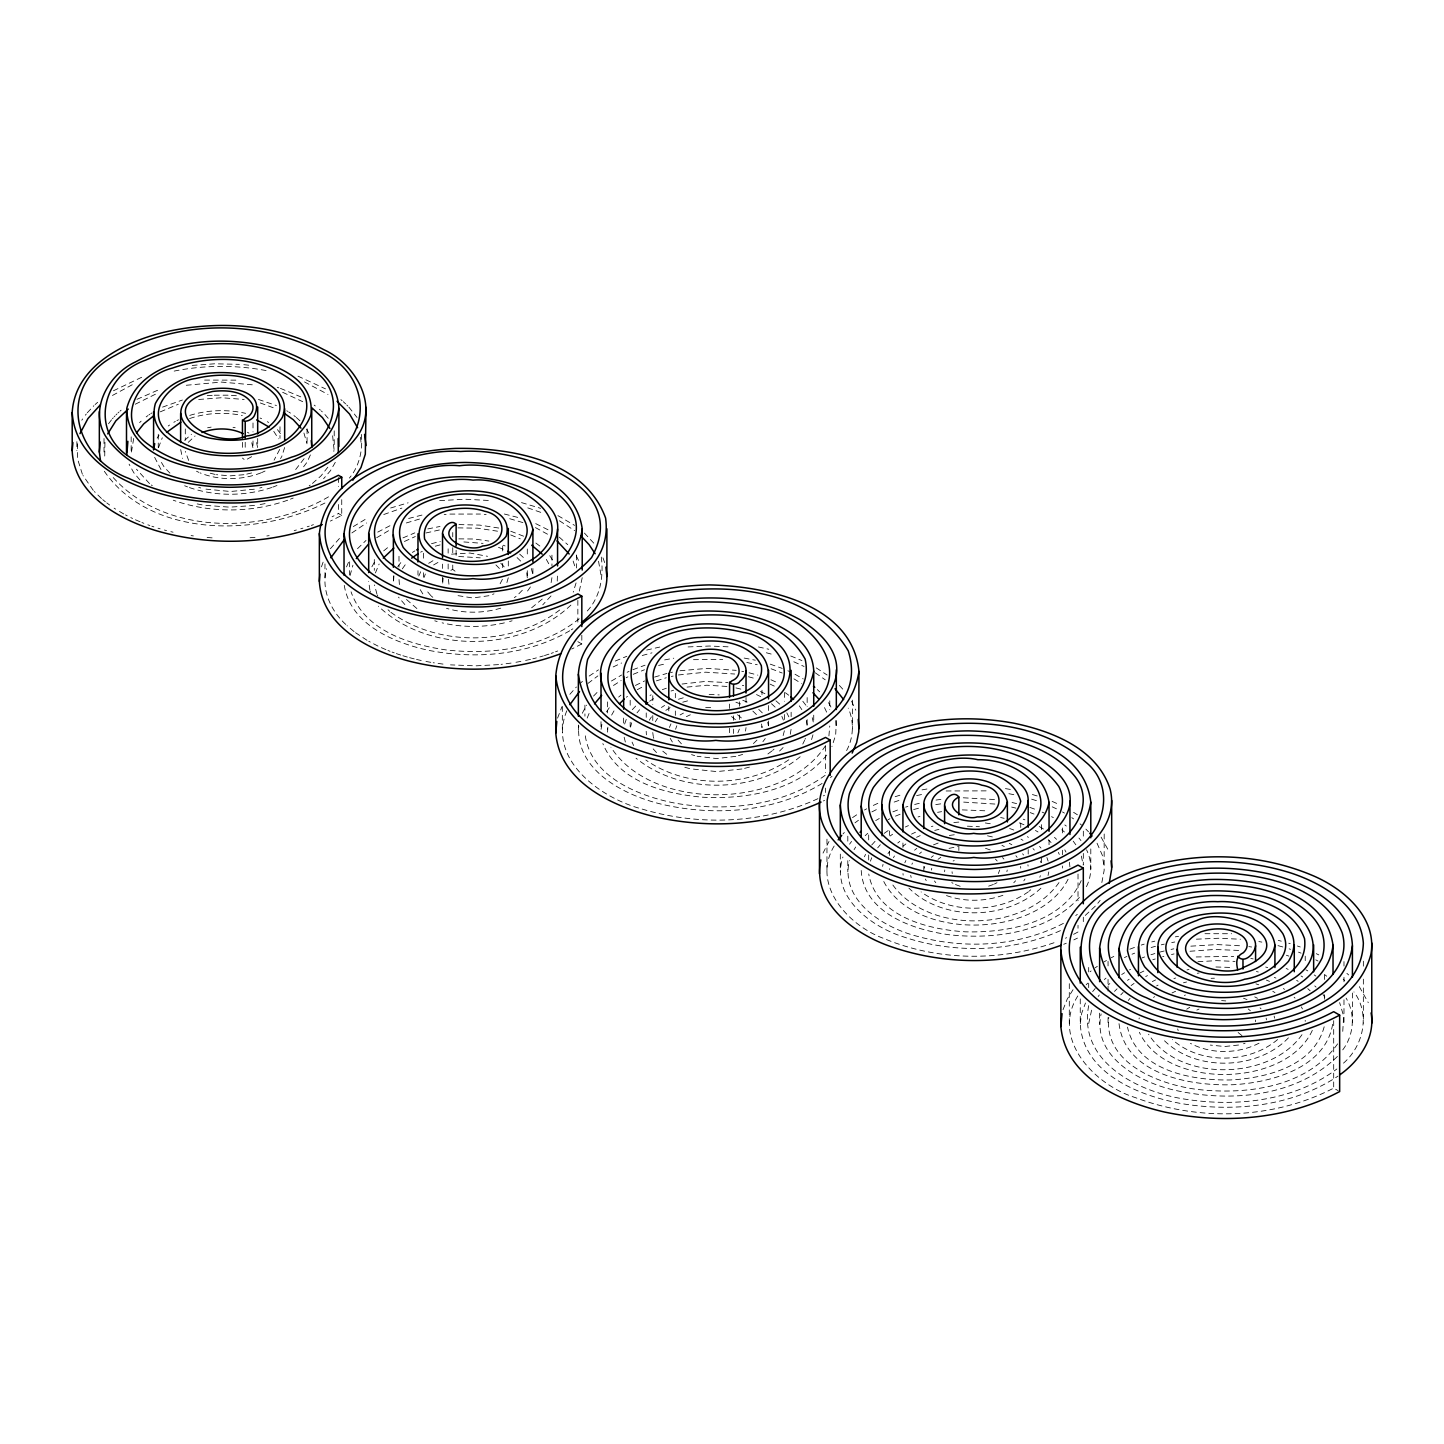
<?xml version="1.0" encoding="UTF-8"?>
<svg xmlns="http://www.w3.org/2000/svg" width="1444" height="1444" viewBox="0 0 1444 1444"><rect width="100%" height="100%" fill="white"/><g stroke="black" fill="none" stroke-linecap="round" stroke-linejoin="round"><path stroke-width="0.75" stroke-dasharray="5 3.75" d="M442.712 583.087L443.182 577.853M1342.739 1049.878C1353.894 1035.168 1355.663 1014.049 1346.097 998.111M334.051 449.481L332.553 435.095M1104.191 834L1104.137 870.515L1101.808 882.699M361.343 434.409C362.931 449.824 359.538 466.033 349.412 478.072M836.329 720.556L835.679 735.014L831.924 746.548M1086.429 886.67C1092.206 875.244 1092.224 861.256 1086.538 849.794M1342.758 1031.359L1343.66 1016.179L1339.635 1002.623M746.043 727.596L745.501 731.115M846.617 750.591C853.584 737.649 854.325 721.585 848.242 708.156M646.19 731.296L646.389 734.852M1080.256 998.905L1080.256 1023.634C1082.783 1073.632 1139.587 1095.996 1181.643 1103.631C1234.53 1112.295 1292.542 1106.339 1337.992 1076.123M527.277 577.781L526.753 572.113M1088.686 1005.638C1077.657 1062.459 1139.334 1092.332 1185.38 1099.209C1236.876 1107.223 1294.149 1101.014 1336.891 1068.975M1255.594 1021.738L1255.522 1019.987M601.282 557.077C603.953 577.058 600.09 599.043 584.946 613.339M345.784 624.458C330.73 610.668 320.803 589.134 326.615 568.701M1060.438 930.64C1011.432 952.535 953.87 953.961 903.204 936.795C870.443 926.488 829.993 896.038 842.917 857.032M952.047 871.743L952.246 873.512M1119.028 1023.634C1125.147 1074.805 1190.849 1086.231 1233.248 1084.715C1272.2 1082.477 1327.523 1067.495 1333.029 1021.612M82.38 474.228L77.453 458.578L77.561 442.748M822.123 783.442C774.309 812.503 714.293 816.69 660.648 804.001C623.844 795.012 575.452 770.338 578.773 725.935M1063.416 923.366C1017.785 947.174 962.498 949.665 913.547 935.261C881.381 926.164 839.866 899.432 849.415 860.57M861.22 870.461C863.512 913.113 913.583 930.008 949.376 934.791C995.241 939.719 1049.21 932.625 1080.87 895.713M1343.498 1063.145C1363.479 1045.817 1370.555 1014.013 1353.949 991.938M1337.433 1056.448C1295.015 1097.747 1228.393 1102.584 1173.232 1089.895C1138.558 1081.646 1092.025 1056.16 1101.122 1013.923M1337.613 1043.886C1306.658 1087.928 1245.143 1095.256 1195.488 1089.191C1158.63 1084.083 1103.739 1063.163 1108.811 1017.37M944.575 871.779L944.791 869.956M582.221 577.672L579.152 591.805M1080.256 1023.634L1081.718 1013.201L1085.473 1003.002M551.933 577.672L550.742 584.856M1088.686 1023.615L1092.187 1007.389M399.031 579.567L399.537 586.444M791.077 729.31L790.283 734.256M601.065 729.328L602.238 722.235M180.699 449.535L182.467 458.434M284.63 447.532L281.724 456.647M508.288 577.744L506.79 582.943M889.666 869.559L889.757 868.638M607.852 727.162L607.545 732.758L607.545 728.354M257.61 447.532L256.13 440.312M557.24 581.084L557.456 574.207M333.817 451.394L333.943 450.438M784.381 730.772L782.828 736.747M350.062 575.524L352.914 565.218M252.899 447.622L251.274 440.456M931.398 870.082L931.777 868.277M1048.795 871.923L1048.037 875.497M158.515 447.586L162.288 437.767M1007.244 870.028L1006.865 871.689M739.364 729.112L737.884 732.884M1324.184 1026.792C1313.661 1066.322 1266.045 1078.145 1230.27 1079.968C1192.275 1080.599 1136.897 1070.906 1127.511 1027.135M630.541 727.144L631.642 722.794M576.066 582.925L573.232 592.13M828.91 735.935L829.758 726.025M279.703 449.391L274.089 460.149M393.923 575.849L393.418 583.232M104.943 442.297L104.69 458.47M882.591 866.4L883.042 864.378M999.717 870.064L998.309 873.602M675.575 729.238L676.821 725.754M812.972 734.797L811.42 740.05M1139.027 1018.959L1139.28 1017.948M502.404 579.297L499.606 584.766M448.416 579.279L449.012 584.748M924.232 868.205L924.701 866.617M424.067 577.438L425.366 573.99M375.404 572.943L379.14 564.026M557.564 718.137L561.896 706.766M624.62 724.04L626.245 719.401M1063.019 1009.735L1067.224 999.14L1073.524 988.905M321.452 566.86L323.456 561.156M1312.325 1030.366C1286.171 1087.693 1166.138 1089.967 1139.37 1032.298M669.402 727.469L670.973 723.859M418.778 576.066L420.691 571.77M310.388 454.914L307.067 462.188L301.904 469.029M870.425 861.166L871.725 857.736M1040.366 875.678L1039.806 877.266M587.167 718.083L589.892 711.495M1081.231 880.587C1061.99 923.167 1007.713 932.896 965.585 931.831C928.456 929.575 876.291 916.832 868.746 873.999M1068.055 879.27C1038.128 938.889 913.24 941.289 883.349 880.678M804.994 739.31L805.355 738.335M346.524 566.914L349.033 561.03M133.678 438.453L131.224 453.416M823.026 853.097L828.982 841.491M911.886 864.342L912.464 863.007M566.788 710.809C546.987 759.129 600 797.756 640.992 808.73C698.499 826.275 763.046 824.055 817.918 798.676M804.615 740.285L802.774 744.093M904.846 862.736L905.911 860.498M582.275 713.282L586.607 705.141M864.414 856.779L865.552 854.361M335.297 462.333L330.405 470.78L323.582 478.722M371.866 566.806L375.476 560.344M825.571 745.609C784.471 809.759 652.417 811.979 610.956 747.252M304.088 458.669L294.648 470.852M1058.957 882.591C1024.301 932.337 927.842 934.268 892.464 884.468M611.624 715.105L614.007 710.881M1301.983 1034.68C1270.178 1080.383 1178.773 1082.603 1148.558 1034.211M530.417 586.914L525.688 593.646M655.287 721.856L657.525 718.3M834.163 846.022C810.788 884.685 848.585 925.929 884.161 938.6C938.474 961.379 1001.631 961.776 1056.809 941.741M649.331 720.177L651.443 716.892M402.316 568.882L406.287 563.286M893.421 857.718L894.468 855.967M606.48 711.892L610.902 705.304M157.143 438.092L159.039 435.149M854.072 849.65L855.696 847.014M1077.82 995.945C1050.474 1038.994 1094.877 1085.094 1135.11 1097.512C1198.574 1121.537 1273.121 1119.533 1333.696 1088.108L1338.173 1090.689M281.436 457.134L280.497 458.56M1025.005 879.035L1023.796 880.858M397.75 566.589L402.353 560.633M327.824 467.17L321.091 475.78L312.229 483.632M765.266 738.516L762.901 741.693M81.803 420.204L82.633 418.94M887.988 853.621L889.305 851.761M849.559 844.18L851.563 841.437M108.499 423.796L111.585 419.735M1098.18 996.504L1099.263 995.006M188.207 442.369L195.066 435.998M330.369 548.756L341.705 535.904M551.012 595.939L542.745 604.837M826.762 755.122C797.467 790.951 746.747 799.434 702.885 797.232C665.287 793.983 618.61 782.052 602.852 743.588M1288.427 1037.857C1256.984 1070.834 1193.177 1072.26 1162.041 1038.218M1100.148 900.334L1097.837 903.258M637.003 712.849L639.602 709.726M85.34 415.204L86.297 413.977M522.331 590.235L517.205 595.469M877.681 847.845L880.317 844.722M1092.657 991.595L1095.238 988.472M184.615 440.348L191.492 434.247M569.857 694.329L576.391 686.983M1128.251 1000.475L1130.147 998.219M871.689 845.029L875.696 840.625M87.29 412.767L93.914 405.674M632.292 709.708L636.118 705.593M570.903 605.09C520.959 652.58 428.543 654.114 378.4 606.209M112.433 418.742L113.3 417.767M783.099 747.523L778.172 752.432M1015.619 880.786L1013.76 882.753M756.981 740.086L753.425 743.552M1040.925 888.15C1006.486 920.351 942.824 921.705 908.908 888.114M357.498 548.702L366.018 540.453M842.989 833.928L844.325 832.484M1086.159 984.808L1087.675 983.165M593.538 696.08L597.13 692.38M1120.797 994.88L1123.107 992.443M1095.328 906.11L1085.058 915.622M114.184 416.793L115.105 415.818M542.24 599.061L531.356 608.032M1114.479 991.396L1117.06 988.815M1277.597 1039.554C1249.168 1063.705 1200.415 1064.806 1172.329 1039.59M116.043 414.861L117 413.905M139.599 422.623L141.133 421.143M800.175 756.728C755.411 793.857 681.297 794.994 636.028 758.208M865.191 835.679L867.772 833.314M1108.324 984.916L1109.84 983.544M117.993 412.966L119.004 412.027M95.124 404.537L97.65 402.28M774.038 749.147L772.648 750.411M383.671 550.886L390.367 545.417M919.503 853.693L921.471 852.014M1030.745 889.775L1029.229 891.092M559.676 610C512.439 646.226 438.795 647.327 390.674 612.166M618.682 697.073L620.938 695.124M580.867 682.759L582.437 681.369M120.051 411.107L121.115 410.204M931.272 857.375L933.365 855.696M579.224 618.754C542.421 648.482 491.863 655.125 446.07 649.908C409.392 644.62 364.375 630.432 351.054 591.823M903.096 846.166L905.857 843.946M1104.335 979.537L1106.032 978.111M587.961 683.427L597.87 675.9M914.521 850.191L916.85 848.35M938.04 859.306L940.82 857.285M897.771 843.007L899.793 841.401M771.926 751.006L767.197 754.49M626.389 697.235L627.49 696.333M1090.112 971.74L1091.104 970.946M830.481 777.54L832.033 776.294M1153.557 997.461L1154.586 996.649M351.885 532.944L366.577 522.963M1028.435 891.742C997.66 913.258 951.74 914.088 921.091 891.905M854.992 822.845L858.44 820.264M788.821 759.779C747.523 787.901 687.073 788.749 645.865 760.031M825.138 775.356C782.323 806.438 725.448 812.033 674.51 803.044C637.4 795.644 589.17 776.15 584.946 732.956M516.104 596.354L514.353 597.635M146.169 416.901L147.992 415.547M251.653 456.683L245.209 460.275L242.448 458.091M1075.744 915.55L1077.332 914.359M168.208 426.016L169.544 425.041M1131.085 985.566L1134.063 983.418M884.089 833.423L888.186 830.571M890.082 836.022L892.609 834.235M1095.202 967.805L1097.35 966.289M589.17 676.063L598.502 669.836M428.669 563.322L434.897 559.55M852.52 817.629L858.314 813.712M665.846 710.34L670.142 707.614M309.178 485.816L310.225 485.094M613.465 685.485L621.173 680.521M1186.733 1009.194L1189.784 1007.262M433.615 564.929L439.788 561.409M353.329 526.573L367.877 517.782M376.703 537.691L390.476 529.587M148.931 414.879L149.905 414.211M1127.493 980.368L1129.172 979.231M661.424 707.488L664.601 705.466M649.619 701.206L653.627 698.697M112.451 395.457L135.231 383.129M328.528 496.844C263.71 534.551 164.49 535.886 112.199 476.43M611.444 681.008L621.642 674.998M150.862 413.58L151.855 412.948M1121.717 974.538L1124.551 972.751M571.337 629.801L572.853 628.826M412.37 552.438L414.915 550.886M135.249 404.23L157.234 393.328M680.106 714.942L683.427 713.101M113.462 390.764L141.747 377.245M377.75 532.114L391.468 524.93M569.784 630.757C527.457 655.359 475.509 659.673 428.11 650.233C393.544 642.598 350.369 624.458 344.213 585.091M1104.1 961.884L1106.447 960.477M875.678 820.607L879.27 818.513M173.821 422.298L175.338 421.449M637.309 689.672L644.241 685.954M324.936 502.999C257.953 536.807 150.862 538.72 104.148 471.015M996.974 882.699L994.447 884.017M136.963 399.32L160.898 388.833M649.999 695.448L651.154 694.817M864.487 810.012L866.635 808.821M1259.042 1043.182C1238.086 1053.994 1211.426 1054.427 1190.452 1043.38M341.741 499.678L341.741 515.418L330.351 521.085M581.824 635.27L581.824 643.952L571.734 649.042M341.741 515.418L338.419 513.504L332.084 516.79M686.369 716.657L690.322 714.78M1129.497 969.899L1130.526 969.339M635.396 685.449L644.584 680.954M823.405 795.879L824.47 795.319M160.32 411.829L178.298 404.248M420.619 552.204L422.316 551.319M871.869 811.907L878.205 808.694M1111.302 957.733L1113.811 956.415M1156.626 985.891L1158.07 985.133M404.41 541.482L415.33 536.518M626.173 677.741L627.887 676.857M1073.578 934.34L1078.018 931.976L1078.018 925.297M176.908 420.619L178.496 419.807M1152.33 981.559L1155.579 979.953M888.114 819.669L889.919 818.748M1196.823 1010.096L1199.043 1009.049M450.853 570.308L452.748 569.423L456.123 572.023M823.405 800.951L824.56 800.373M1139.966 972.949L1143.865 971.036M1145.67 976.523L1147.475 975.621M911.507 834.127L915.46 832.231M613.159 666.947L621.606 662.995M916.579 837.303L920.189 835.589M1077.459 938.113L1073.831 939.882M265.028 471.051L261.689 472.585M402.948 537.89L414.825 532.854M1171.986 992.967L1175.578 991.288M953.112 861.021L954.231 860.516M873.295 805.427L877.916 803.297M627.147 672.272L629.043 671.388M905.334 827.015L908.438 825.589M1124.407 957.589L1126.916 956.433M162.576 407.118L182.395 400.024M1238.122 1032.514L1242.977 1036.503M1065.419 938.221L1066.611 937.679M615.306 661.027L626.84 656.28M633.194 674.312L644.475 669.763M494.01 593.827L492.548 594.441M895.497 816.149L901.327 813.73M933.51 844.866L938.221 843.007M993.364 884.486L988.237 886.291M892.861 811.871L899.143 809.398M293.186 498.054L290.443 499.155M632.905 669.709L645.053 665.179M1066.286 943.221L1063.705 944.286M383.761 514.515L401.919 508.089M276.977 485.491L272.79 487.115M1132.042 954.213L1134.659 953.148M261.003 472.856C241.69 480.383 219.344 480.671 200.066 472.892M1184.351 995.421L1185.434 995.006M1129.786 949.195L1135.435 947.065M555.543 651.804L557.709 650.973M662.345 689.672L666.37 688.21M1142.114 957.895L1144.605 956.957M1002.894 895.298C984.591 901.814 963.888 901.995 945.621 895.262M287.645 500.22C251.039 513.053 209.849 513.27 173.28 500.22M311.363 525.399L313.438 524.659M551.175 653.374L553.377 652.598M656.406 680.864L666.262 677.759M894.161 802.07L898.962 800.427M189.561 418.561C206.438 412.822 224.867 411.919 242.303 415.493M271.725 487.494C245.011 496.465 215.174 496.61 188.532 487.26M390.638 507.999L408.129 502.819M406.324 522.963L420.168 518.865M654.547 677.092L666.947 673.427M742.631 754.4L738.407 755.717M1152.799 959.755L1155.218 958.96M307.175 526.807L309.269 526.121M1245.071 1043.254L1243.483 1043.759M548.955 654.132L544.442 655.576M678.463 699.239L683.626 697.705M1150.94 954.755L1154.857 953.545M671.081 691.008L673.644 690.214M895.154 796.709L900.334 795.084M1141.247 945.08L1144.189 944.123M1173.9 978.563L1175.615 978.021M905.659 807.124L907.879 806.42M682.741 702.181L689.329 700.412M189.76 415.385C207.774 409.843 227.25 409.212 245.624 413.345M431.503 543.702L440.276 541.374M408.634 518.468L425.402 514.19M500.761 608.159C483.217 613.411 464.066 613.574 446.503 608.321M512.097 620.794L509.57 621.534M918.077 816.943L919.954 816.365M488.956 595.704L472.856 597.978L457.243 595.542M543.305 655.919L539.857 656.93M300.749 528.793L302.915 528.143M435.294 546.211L440.348 544.839M642.219 655.504L651.984 652.85M1151.157 947.517L1155.453 946.307M913.673 809.543L920.117 807.792M749.436 767.107L743.191 768.713M251.617 472.964L245.318 474.462M425.962 532.98L440.167 529.804M1183.484 982.786L1186.571 981.974M1162.601 956.74L1163.864 956.397M949.033 848.368L957.95 846.563M1151.734 941.939L1154.803 941.145M931.38 826.564L932.932 826.148M1160.146 952.029L1164.189 950.982M294.197 530.58L296.399 530.002M934.737 830.426L938.979 829.361M261.924 487.44L259.794 488M536.374 657.886L532.854 658.789M914.666 804.47L919.286 803.297M658.608 665.431L667.056 663.428M646.677 650.053L659.764 647.056M427.803 528.937L440.005 526.464M1161.283 944.827L1164.243 944.123M530.489 659.348L523.306 660.937M735.808 756.367L716.621 758.569L697.109 756.259M504.389 622.869C483.993 627.562 462.513 627.617 442.117 622.833M671.388 676.46L673.121 676.063M916.633 795.59L921.85 794.471M670.612 672.561L672.471 672.164M1171.499 954.502L1174.08 953.942M207.593 427.785L211.131 427.117M1238.555 1045.023L1224.674 1046.521L1210.289 1045.077M664.655 659.908L673.77 658.193M741.927 768.984L716.82 771.601L690.882 768.858M265.082 503.613L257.555 505.003M1171.03 949.412L1173.81 948.834M174.164 371.09C205.156 364.881 237.412 364.827 268.422 371.018M682.055 684.041L704.925 681.478L727.866 682.597M254.325 489.209L230.48 491.502L205.969 489.137M1171.716 942.571L1174.748 942.011M1187.004 969.899L1189.008 969.52M520.887 661.406L513.541 662.706M678.391 674.98L705.647 672.182L734.689 674.023M922.03 789.868L927.644 788.893M186.294 385.259L221.293 382.082L255.931 385.115M451.539 554.153L469.914 553.034L487.549 556.319M243.874 474.715L229.975 475.87L216.456 474.679M687.055 687.091L706.838 685.214L727.92 686.496M949.322 835.444L956.722 834.433M937.571 812.322L941.614 811.672M680.016 670.738L707.217 668.373L736.205 670.341M1175.326 936.849L1178.557 936.326M935.766 804.579L942.643 803.604M198.694 399.483L221.582 397.732L244.162 399.447M266.815 535.977L269.144 535.634M511.068 663.085L501.086 664.366M936.019 800.066L940.91 799.398M254.505 505.454L229.65 507.151L205.084 505.328M1197.256 973.256L1199.134 973.003M1189.982 951.253L1214.512 949.466L1239.042 950.441M192.196 365.422L214.633 363.798L239.361 364.339M1190.831 946.163L1217.021 944.575L1243.14 945.928M439.662 500.617L465.239 499.227L490.689 500.581M444.21 514.606L446.106 514.407M1196.228 956.957L1233.699 956.379M1197.96 961.722L1216.516 960.639L1235.017 961.397M498.577 664.619L475.78 665.846L450.492 664.872M458.723 556.481L480.238 557.853M255.028 537.33L247.899 537.908M953.852 822.502L958.852 822.105M207.196 395.674L212.882 395.277M946.127 790.969L987.461 790.861M688.102 646.93L709.437 646.028L730.7 646.93M1196.39 939.178L1218.447 938.257L1240.45 939.232M204.615 380.079L239.451 380.151M449.914 514.082L480.491 514.046M693.481 659.673L722.74 659.493M705.683 707.56L712.885 707.542M458.867 538.865L474.173 539.009L488.884 541.067M1211.065 978.328L1214.422 978.202M458.001 527.872L477.459 528.179L497.512 531.193M1204.964 933.708L1231.642 933.726M214.308 395.205L228.549 395.187M458.975 524.587L479.643 525.093L499.425 528.143M962.282 809.885L987.118 810.878M963.274 797.792L995.439 799.579M963.689 802.106L996.179 804.127M463.885 541.951L483.054 543.377M1215.92 966.975L1230.505 967.426M709.148 694.438L719.238 694.907M967.372 826.185L979.429 826.726M1221.606 1000.584L1225.775 1000.927M231.383 395.331L236.978 395.782M212.106 537.872L205.03 537.294M243.819 364.682L250.444 365.368M484.263 514.389L486.141 514.569M443.019 664.096L433.218 662.724M985.313 822.972L991.703 823.946M1248.843 946.614L1251.659 947.011M191.077 535.598L193.37 535.923M1005.439 788.604L1010.981 789.543M744.165 658.067L755.338 660.197M202.106 504.858L194.796 503.451M1258.861 941.578L1261.857 942.102M430.781 662.327L425.962 661.46M1250.775 958.473L1253.139 958.888M233.007 427.298L235.192 427.731M1008.905 793.695L1016.666 795.247M746.801 662.471L757.252 664.727M741.801 671.279L743.642 671.64M215.102 474.426L208.64 472.82M987.497 835.805L993.183 837.123M758.461 646.966L768.786 649.258M504.371 514.028L520.724 518.143M1000.602 817.521L1004.158 818.315M735.971 687.922L742.396 689.492M421.215 660.504L416.54 659.439M1012.045 802.503L1016.612 803.586M170.861 531.681L173.063 532.186M749.075 672.796L757.865 675.142M689.654 768.587L683.716 766.999M1011.666 807.07L1015.926 808.135M1278.247 940.405L1281.279 941.163M521.501 502.602L540.616 508.324M509.696 518.703L523.125 522.656M766.331 652.76L773.533 654.692M748.425 676.749L754.977 678.536M414.211 658.879L409.627 657.688M742.342 685.322L743.714 685.665M200.752 487.964L198.712 487.422M1256.424 971.523L1258.32 972.011M258.476 399.483L276.436 405.547M1277.994 945.639L1283.644 947.192M164.381 530.02L166.529 530.598M407.352 657.074L402.894 655.738M985.512 848.332L991.035 850.209M260.299 402.966L275.786 408.67M437.171 621.534L434.752 620.812M1265.684 967.029L1267.724 967.624M694.672 755.609L691.55 754.616M1032.406 794.525L1037.514 796.077M158.028 528.197L160.122 528.829M527.764 507.873L543.522 513.306M1288.752 943.221L1290.214 943.672M960.152 886.291L955.152 884.414M1031.63 799.164L1036.431 800.68M277.266 387.353L278.854 387.858M770.248 664.15L782.215 668.391M1289.167 948.87L1290.539 949.322M510.761 531.23L523.667 536.229M400.692 655.053L396.342 653.609M151.855 526.212L153.894 526.898M1255.937 983.851L1258.753 984.808M280.425 388.364L300.785 396.865M735.917 702.235L740.826 704.058M1029.861 807.413L1036.124 809.669M1286.405 955.242L1288.878 956.109M771.132 668.789L782.197 673.03M1297.416 946L1300.25 946.993M1009.681 828.513L1013.796 830.029M510.707 534.948L520.273 538.811M1243.537 998.237L1247.02 999.573M147.829 524.804L149.833 525.508M297.951 376.144L325.514 388.869M498.487 547.33L505.292 550.128M392.1 652.074L394.212 652.85M282.663 392.299L302.698 401.667M1030.186 812.593L1034.03 814.073M790.698 655.973L801.925 660.558M1023.218 819.199L1024.933 819.849M1019.32 822.881L1024.013 824.741M187.54 486.899L184.633 485.744M1266.424 980.133L1269.529 981.379M503.234 545.218L505.129 545.976M1298.517 952.137L1301.098 953.148M742.739 700.232L747.126 702.091M141.945 522.548L143.877 523.306M387.931 650.468L390.006 651.28M1052.116 801.384L1058.957 804.416M140.032 521.753L134.4 519.317M770.97 679.781L777.016 682.489M1274.312 977.371L1275.954 978.075M385.909 649.638L379.934 647.02M304.503 381.938L328.005 394.429M793.803 661.767L804.073 666.478M1286.171 968.509L1288.156 969.357M535.724 523.63L549.063 530.309M260.082 418.02L261.599 418.706M1042.153 812.124L1044.102 812.99M787.864 670.774L789.688 671.622M770.121 684.131L774.273 686.117M1052.225 806.835L1056.448 808.821M760.447 691.532L765.013 693.77M198.839 472.368L196.528 471.231M756.512 694.564L760.699 696.622M535.453 527.601L548.973 535.002M130.754 517.602L132.577 518.468M1316.278 953.672L1318.805 954.899M1001.937 845.336L1004.302 846.545M1254.728 996.883L1257.471 998.273M378.003 646.1L368.762 641.28M557.926 515.634L574.604 525.381M125.502 514.912L127.216 515.815M795.012 674.24L803.261 678.951M1315.773 959.845L1318.047 961.054M1051.575 816.654L1053.362 817.629M1009.284 843.314L1011.865 844.776M559.478 520.797L574.604 530.616M123.787 513.992L117.217 510.147M1062.495 811.979L1064.445 813.08M1305.899 969.826L1307.831 970.909M1039.193 826.491L1043.434 829M793.929 678.842L801.456 683.481M247.447 432.261L248.964 433.164M577.853 641.659L581.824 643.952M952.968 883.295L951.758 882.573M816.275 667.922L827.141 675.016M1035.438 830.426L1038.019 831.997M1272.76 991.27L1274.98 992.624M366.993 640.27L355.567 632.725M267.32 421.684L268.638 422.478M286.76 410.782L287.717 411.359M1020.98 839.108L1022.984 840.354M1301.026 975.964L1302.723 976.974M731.53 716.567L736.259 720.303M1027.334 836.69L1028.435 837.376M1073.596 812.322L1077.404 814.795M1296.658 980.35L1298.174 981.324M288.656 411.937L290.479 413.128M815.318 672.832L825.246 679.817M114.094 508.126L115.628 509.136M1283.355 988.544L1284.564 989.339M416.883 608.538L406.053 599.098M737.505 714.726L741.981 718.462M1314.202 974.917L1315.917 976.108M535.868 543.052L541.5 547.258M1071.827 817.665L1073.56 818.874M785.446 692.777L788.713 695.214M666.713 754.291L662.634 751.061M151.331 484.985L152.27 485.671M109.618 505.021L106.766 502.891M314.196 405.132L315.297 405.945M1064.824 824.939L1066.322 826.058M1325.014 974.899L1326.729 976.216M1248.176 1008.905L1250.396 1010.782M293.908 415.565L295.515 416.847M519.678 554.117L525.634 559.55M559.261 537.15L567.745 544.677M354.051 631.569L347.065 625.685M432.821 597.311L431.413 596.137M495.924 564.911L500.057 569.153M149.544 483.596L136.476 469.192M775.933 700.809L779.995 704.383M105.394 501.808L102.723 499.606M1061.791 829.795L1064.39 831.961M500.779 563.25L505.454 568.196M752.865 711.116L756.71 714.852M1080.076 823.838L1081.592 825.138M771.493 703.733L775.771 707.74M340.874 399.627L342.102 400.674M296.309 417.478L299.937 420.8M517.078 557.583L520.706 561.12M758.75 709.383L762.504 713.083M319.431 409.284L320.424 410.132M169.941 473.127L164.219 467.152L160.122 460.185M1346.891 973.364L1348.66 974.953M101.441 498.487L94.347 491.556M584.423 533.071L595.542 545.056M343.311 401.739L345.621 403.869M1314.744 985.891L1316.062 987.082M389.772 611.372L388.039 609.765M1307.777 988.617L1310.159 990.837M430.98 595.758L426.359 590.343M681.406 743.822L678.066 740.068M1054.481 837.339L1056.557 839.343M321.362 410.998L322.301 411.865M1048.218 839.722L1051.07 842.52M817.304 689.564L819.669 691.838M656.533 752.577L651.822 747.396M404.88 604.585L398.454 597.112M995.439 859.108L997.19 861.003M1343.209 979.14L1344.761 980.675M1260.052 1007.84L1261.045 1008.851M346.74 404.952L347.823 406.053M1085.888 829.109L1088.505 831.816M139.869 479.931L133.75 472.657L129.076 464.138M839.379 685.431L844.451 690.99M1294.131 997.19L1295.015 998.111M1002.515 857.537L1003.923 859.108M324.936 414.518L328.871 419.085M348.888 407.154L357.029 417.46M277.428 429.59L281.526 435.023M1039.536 846.437L1040.98 848.079M1033.02 848.567L1034.337 850.065M273.764 431.377L278.548 438.795M935.802 882.681L934.412 880.948M93.282 490.364L83.03 475.509M802.81 701.279L806.673 706.242M160.97 469.517L154.165 456.412M1078.939 838.025L1080.942 840.57M1022.605 853.783L1023.561 855.01M1015.89 855.714L1017.117 857.339M422.839 593.917L419.554 588.574M1322.957 994.519L1324.87 997.1M1073.217 841.166L1075.834 844.794M549.749 555.687L553.954 562.239M1359.309 986.631L1368.298 1002.714M799.272 705.827L801.853 709.618M188.677 460.455L185.301 451.43M672.362 742.017L670.197 738.335M1101.086 837.123L1107.981 849.577M546.319 559.369L549.352 564.821M828.495 702.65L831.997 708.95M306.742 429.265L308.745 432.965M786.799 712.831L788.857 716.874M1097.043 843.206L1102.295 855.191L1104.191 867.447M576.337 555.904L579.441 562.33M1064.788 849.884L1065.979 852.086M926.218 880.641L925.387 879.053M851.545 701.152L855.787 710.195M1058.308 852.357L1059.318 854.415M824.506 707.614L826.78 712.452M1301.405 1006.883L1302.416 1008.923M633.609 745.537L632.057 742.09M303.926 433.019L307.012 443.777M781.854 716.368L783.37 720.105M377.353 595.054L377.768 595.957M573.142 561.066L575.849 569.333M602.978 557.871L604.874 563.16M376.956 594.152L374.519 584.928M1046.9 857.537L1048.127 861.111M531.302 568.485L532.764 574.062M1178.196 1030.601L1177.654 1028.958M598.538 561.247L601.282 576.625M625.36 742.036L623.934 736.35M370.151 591.101L370.458 592.076M653.789 738.335L653.41 737.054M1081.376 856.111L1083.199 865.136M1040.51 861.057L1040.962 862.682M812.232 717.686L813.243 721.964M767.739 722.235L768.443 725.809M1274.149 1016.125L1274.619 1018.128M911.164 877.483L910.695 875.389M369.881 590.127L368.689 581.3M806.33 720.412L807.088 725.411M653.266 736.422L652.76 732.541M761.584 724.004L761.999 727.668L761.999 723.263M1266.153 1018.146L1266.424 1019.843M360.495 437.243L361.343 445.654M1069.408 862.248L1069.914 866.815M1027.911 864.757L1028.11 866.075M835.733 720.61L836.329 727.162M903.15 875.136L902.987 873.566M1020.637 866.436L1020.727 868.169M1062.369 865.949L1062.459 868.061M1305.214 1020.312L1305.232 1021.359M1363.353 961.163L1363.353 967.913M1363.353 979.158L1363.335 1023.146M1352.414 993.021L1352.414 1022.244M1343.985 961.578L1343.985 966.072M1343.985 977.317L1343.985 981.812M1343.985 999.789L1343.985 1022.28M1333.696 1020.673L1333.696 1088.108M1324.599 974.465L1324.599 981.216M1324.599 994.699L1324.599 999.194M1305.232 956.163L1305.232 960.657M1108.053 961.415L1108.053 965.91M1108.053 979.393L1108.053 983.887M1108.053 986.144L1108.053 992.876M1108.053 1017.605L1108.053 1024.356M1099.624 1013.165L1099.624 1024.41M1090.798 848.928L1090.798 868.999M1088.686 967.426L1088.686 971.92M1088.686 983.165L1088.686 987.66M1083.325 831.13L1083.325 837.827M1083.325 853.422L1083.325 864.577M1083.307 917.193L1083.307 921.651M1078.018 874.017L1078.018 900.767M1069.3 983.671L1069.3 1026.377M1062.459 827.935L1062.459 834.632M1062.459 850.227L1062.459 854.686M1049.048 840.246L1049.048 844.704M1041.557 824.632L1041.557 831.311M1041.557 858.061L1041.557 862.519M1028.2 849.577L1028.2 854.036M1020.727 823.008L1020.727 827.466M958.852 846.076L958.852 850.534M923.817 866.382L923.817 873.078M902.933 843.007L902.933 847.466M889.576 830.95L889.576 835.408M889.576 851.021L889.576 855.48M868.692 834.921L868.692 841.617M868.692 854.992L868.692 861.689M852.393 700.105L852.393 728.769M847.808 836.166L847.808 842.845M847.808 860.678L847.808 871.833M840.318 854.09L840.318 871.923M829.777 700.827L829.777 709.636M826.961 839.126L826.961 873.638M825.535 746.223L825.535 772.684M825.535 788.117L825.535 792.521M813.73 715.159L813.73 721.765M807.16 697.56L807.16 706.369M807.16 719.599L807.16 726.224M791.131 712.217L791.131 716.621M784.579 692.452L784.579 701.279M784.579 714.509L784.579 721.116M768.551 705.538L768.551 712.145M768.551 720.971L768.551 725.375M761.999 690.196L761.999 694.6M746.025 697.452L746.025 704.058M739.472 701.802L739.472 706.206M739.472 715.033L739.472 719.437M733.552 715.863L733.552 720.267M733.552 729.094L733.552 733.498M729.563 704.04L729.563 708.444M729.563 728.299L729.563 732.704M675.341 693.355L675.341 697.759M675.341 710.989L675.341 715.394M668.789 706.495L668.789 710.899M652.778 695.701L652.778 704.528M652.778 715.556L652.778 722.162M646.226 712.939L646.226 717.343M630.18 700.232L630.18 706.838M630.18 722.271L630.18 726.675M623.646 718.065L623.646 724.671M607.545 701.892L607.545 712.921M601.011 721.693L601.011 728.498M584.928 705.123L584.928 716.152M578.376 725.05L578.376 731.657M577.853 600.397L577.853 622.111M576.607 554.947L576.607 567.979M562.33 706.513L562.33 732.974M551.951 555.146L551.951 566.012M532.908 568.503L532.908 575.001M527.295 548.991L527.295 557.673M527.295 570.705L527.295 577.221M508.306 561.012L508.306 567.528M502.692 545.958L502.692 552.474M502.692 563.341L502.692 567.673M456.123 550.308L456.123 556.824M452.748 532.511L452.748 536.861M452.748 547.709L452.748 556.409M452.748 565.091L452.748 569.423M448.145 548.792L448.145 553.124M448.145 563.99L448.145 570.506M442.532 564.117L442.532 568.467M442.532 577.149L442.532 581.499M423.597 553.196L423.597 559.712M423.597 572.745L423.597 577.077M417.984 570.687L417.984 575.019M398.995 556.265L398.995 567.131M393.382 575.976L393.382 582.492M374.303 559.514L374.303 570.362M349.647 561.806L349.647 574.82M338.419 477.531L338.419 486.52M338.419 504.516L338.419 513.504M334.214 430.872L334.214 446.611M324.972 563.918L324.972 581.3M307.067 428.76L307.067 445.131M279.992 426.756L279.992 438.326M257.682 438.489L257.682 445.239M253.007 422.948L253.007 431.937M253.007 440.925L253.007 445.42M245.209 442.279L245.209 449.03M242.448 442.351L242.448 449.102M185.301 428.94L185.301 440.185M158.262 434.247L158.262 447.73M131.169 436.828L131.169 452.568M104.022 438.507L104.022 451.99M76.875 441.647L76.875 450.636"/><path stroke-width="1.5" d="M338.329 452.55L338.149 438.543M338.889 446.557L338.889 408.345C337.21 372.245 298.096 353.924 267.447 346.452C223.658 336.488 175.374 339.936 135.628 361.866C106.82 375.079 86.423 413.941 109.347 441.359C137.794 476.556 186.475 486.466 229.56 487.296C274.811 486.718 325.893 475.87 355.423 438.651C380.819 407.316 356.054 364.411 323.961 349.755C275.587 323.402 216.997 320.026 163.984 332.264C124.31 341.975 74.907 366.162 72.2 412.497L72.2 450.708C73.861 494.426 118.823 519.353 155.97 530.616C210.048 546.392 269.595 544.839 322.283 524.533M442.532 557.601L442.532 533.72C442.333 527.692 450.979 518.468 456.123 524.262L456.123 545.976M1352.414 977.281L1352.414 945.802C1350.826 903.457 1303.878 881.851 1268.229 873.692C1216.48 862.628 1158.684 867.14 1113.36 896.255C1074.805 917.463 1068.289 971.74 1107.44 996.667C1149.28 1028.092 1205.18 1034.59 1255.883 1028.886C1301.17 1022.496 1358.136 1003.598 1370.952 954.159C1377.45 916.543 1342.252 887.537 1311.098 874.883C1255.829 851.924 1191.86 851.238 1135.435 870.624C1100.96 882.735 1060.6 909.233 1060.871 950.134L1060.871 1026.558C1065.437 1077.314 1121.104 1102.043 1164.496 1112.024C1222.743 1124.371 1286.532 1119.876 1339.653 1091.556L1339.653 1015.114L1333.696 1011.684C1284.203 1038.074 1224.927 1042.532 1170.524 1031.72C1130.508 1022.767 1082.26 1002.948 1070.437 959.357C1062.82 923.42 1094.552 894.414 1124.407 881.147C1176.553 857.682 1237.688 855.949 1291.893 873.331C1323.552 883.999 1360.627 906.056 1363.353 943.185C1361.764 991.649 1307.704 1014.41 1266.785 1022.135C1219.981 1030.384 1169.243 1026.142 1127.222 1002.641C1089.101 986.92 1073.614 932.138 1110.616 906.435C1144.496 878.53 1190.975 871.111 1233.645 873.566C1274.637 877.23 1325.7 890.515 1342.216 932.932C1351.458 964.989 1321.657 990.999 1294.69 1001.45C1247.652 1020.186 1192.058 1019.897 1146.247 997.66C1115.616 986.451 1093.27 944.484 1120.797 918.438C1153.124 886.345 1203.051 880.425 1246.316 886.363C1281.009 890.569 1334.996 914.684 1322.126 957.932C1304.744 993.526 1260.071 1003.02 1223.898 1003.634C1187.708 1002.948 1135.923 992.335 1127.511 950.712C1129.154 910.983 1177.564 897.302 1210.523 895.569C1244.692 894.666 1291.333 902.067 1304.528 938.672C1308.986 973.725 1266.226 989.321 1237.941 991.757C1206.263 994.158 1164.766 989.068 1148.558 957.769C1139.424 928.023 1175.957 910.677 1200.108 907.933C1228.826 904.269 1265.233 907.716 1282.886 933.708C1295.033 957.823 1265.287 976.415 1244.692 979.194C1202.238 995.439 1121.23 947.156 1196.986 920.424C1228.032 904.774 1304.492 941.524 1244.277 967.065C1222.057 981.216 1156.102 954.574 1200.776 931.921C1214.169 927.283 1230.523 927.409 1242.291 936.055C1245.649 938.69 1248.194 943.203 1246.786 947.535C1246.172 949.574 1244.854 951.343 1243.284 952.751C1236.461 956.072 1235.739 961.505 1237.725 969.754M366.036 407.334L365.314 454.228L360.964 467.567L352.841 480.22M578.376 716.224L578.376 674.33C580.777 633.176 624.945 611.967 660.179 603.592C706.621 593.213 757.865 596.354 800.048 619.693C894.955 678.427 783.659 748.786 715.845 740.375C654.673 748.1 545.128 683.933 633.952 628.934C669.33 609.801 712.091 606.895 750.862 615.902C777.955 622.635 812.503 639.078 813.73 671.063L813.73 706.333M1090.798 837.791L1090.798 802.124C1084.372 746.548 1014.825 731.621 968.274 730.881C919.431 731.206 847.754 747.306 840.318 805.03L840.318 840.715M852.159 753.064L856.653 742.595L858.783 731.837L858.945 671.406C852.267 603.285 765.031 586.083 709.293 584.91C651.424 586.011 561.878 605.18 555.778 675.774L555.778 733.101C559.767 781.782 612.184 806.293 653.97 816.564C709.184 829.289 769.237 825.878 821.058 802.088M858.945 728.733L858.241 719.419M311.778 446.629L311.254 440.51M532.908 561.987L532.908 529.407C521.537 482.134 449.409 484.715 414.915 503.108C355.206 540.417 432.532 584.73 472.946 578.611C521.898 585.578 599.188 531.572 530.616 492.025C483.776 466.376 380.927 468.47 368.689 533.54L368.689 572.618M344.033 574.911L344.033 533.666C350.639 478.722 418.652 462.964 465.076 462.459C509.299 463.019 574.802 476.52 582.221 528.811L582.221 570.073M582.221 528.811C576.282 578.214 515.147 592.419 473.397 592.852C433.904 592.329 375.278 580.308 368.689 533.54M560.94 653.627C512.981 671.731 459.336 673.626 409.735 661.298C370.711 651.118 321.976 627.147 319.359 581.372L319.359 533.612C326.398 471.015 402.515 450.997 455.383 448.416C509.822 447.459 584.585 459.733 605.596 518.053C614.332 581.878 531.609 604.837 482.422 606.913C432.027 607.725 352.39 594.856 344.033 533.666M606.895 528.775L606.895 576.535C607.04 595.09 595.433 611.534 581.372 622.653M813.73 671.063C804.001 722.505 736.675 731.314 693.391 725.664C659.168 723.913 599.513 689.763 633.754 650.702C667.832 618.898 722.884 617.256 763.912 635.865C801.474 649.132 797.106 696.044 759.977 706.062C725.105 719.274 677.85 718.932 651.334 689.402C632.165 659.583 674.727 637.165 700.105 637.526C724.996 635.504 767.161 641.641 768.334 673.211C759.977 699.78 725.014 703.788 701.333 699.853C627.869 682.362 697.145 629.819 736.602 656.821C742.27 660.07 747.631 666.532 745.609 673.446C744.707 676.622 742.505 679.258 739.942 681.279C737.776 685.828 726.26 684.384 731.928 680.846C745.339 675.341 737.938 658.265 725.953 656.623C677.453 640.342 649.313 693.391 713.282 697.398C732.415 698.661 764.941 690.25 761.313 665.63C748.822 639.782 713.119 638.212 688.373 643.32C663.301 644.493 637.707 677.398 664.583 695.376C694.492 715.971 737.379 715.285 768.027 696.604C803.46 675.846 774.291 636.678 743.642 632.526C706.116 622.887 654.439 626.299 632.634 662.922C620.631 707.325 681.947 724.527 715.737 723.534C752.36 724.87 815.679 706.477 805.138 659.114C779.273 611.931 713.011 609.169 666.262 620.433C622.364 626.1 581.12 681.153 630.035 712.253C681.099 745.609 753.299 744.851 804.488 712.109C861.274 674.745 810.896 616.119 761.313 608.447C702.326 594.242 619.314 599.639 587.636 659.421C572.149 727.993 667.543 750.212 717.939 749.653C770.879 750.393 870.768 722.361 848.242 650.829C808.658 583.99 712.127 580.614 644.62 597.473C578.521 610.162 524.587 683.969 597.599 730.646C664.89 772.558 755.411 772.811 825.535 737.415L830.174 740.086L830.174 775.356M319.359 581.372L319.882 574.08M861.202 837.321L861.202 806.113C862.122 772.071 898.728 754.255 927.644 747.469C965.152 739.093 1006.558 741.602 1040.637 760.428C1116.79 805.788 1027.911 865.173 973.816 857.429C925.153 864.812 837.051 810.752 908.98 768.587C948.455 747.162 1039.048 746.133 1049.048 802.341L1049.048 831.329M1119.01 977.696L1119.01 948.473C1129.244 890.244 1209.982 884.721 1256.424 895.099C1302.307 900.731 1341.043 955.025 1286.496 982.534C1242.815 1004.573 1179.567 1005.006 1144.695 966.83C1118.324 923.384 1184.91 899.612 1217.779 901.706C1247.905 899.72 1313.138 920.333 1288.427 961.433C1260.829 991.36 1211.029 992.497 1176.427 974.646C1104.209 917.698 1266.171 885.082 1274.926 945.044L1274.926 967.516M840.318 805.03C841.96 842.466 880.659 863.512 912.5 872.952C958.581 886.038 1009.266 884.486 1053.885 866.653C1084.661 854.938 1119.371 825.788 1110.111 789.092C1097.079 748.624 1051.9 731.061 1013.742 723.173C963.744 714.04 909.666 718.661 864.487 743.137C833.242 758.082 806.348 797.196 826.257 831.04C880.353 907.464 1006.54 906.976 1083.307 868.151L1083.307 903.818M902.933 831.87L902.933 805.12C912.518 761.042 978.4 760.158 1011.017 777.395C1054.553 801.763 1005.024 839 973.689 833.332C948.437 838.062 899.991 808.207 937.553 786.114C958.654 775.121 1000.169 773.966 1007.37 801.889L1007.37 821.961M72.2 450.708L72.904 442.568M1274.926 945.044C1270.359 972.083 1235.071 977.083 1212.455 974.122C1195.163 973.816 1166.21 956.415 1181.752 937.174C1197.455 921.922 1223.267 920.785 1242.634 929.142C1249.078 932.192 1255.991 937.914 1255.576 945.73C1254.854 953.473 1244.223 964.43 1237.725 956.271M1099.624 981.685L1099.624 947.968C1105.743 898.06 1166.283 881.977 1208.7 879.558C1254.782 878.078 1324.942 890.262 1333.029 945.17C1327.523 991.071 1272.2 1006.053 1233.248 1008.273C1190.975 1009.699 1126.717 998.725 1119.01 948.473M1339.978 1074.679C1359.436 1060.979 1375.554 1037.658 1371.078 1012.894M338.889 408.345C331.506 459.12 267.952 472.332 224.849 471.556C186.637 470.293 126.928 455.672 126.765 408.327C138.534 364.664 193.803 355.152 232.791 357.209C264.667 359.105 316.146 374.79 310.821 415.222C296.435 451.539 249.415 458.308 214.975 455.131C188.911 453.001 146.097 436.63 155.374 403.544C170.518 374.79 208.911 369.971 238.116 373.689C258.945 375.729 293.114 391.541 282.266 417.46C267.898 439.644 236.978 442.947 212.972 438.651C197.088 436.828 172.107 421.666 183.821 403.201C194.994 381.09 271.689 381.974 253.927 416.45C249.433 423.056 236.509 422.587 248.53 416.341C252.032 413.634 254.18 408.76 252.393 404.464C244.92 390.891 226.257 389.718 212.503 391.486C149.274 406.919 211.745 450.781 246.743 435.944C265.028 434.157 290.082 414.861 275.605 395.421C256.111 373.527 222.322 372.119 195.554 378.508C172.179 381.415 144.689 409.482 166.096 431.16C192.467 456.142 233.928 457.441 267.176 447.676C296.11 443.164 323.203 405.349 294.63 382.732C261.039 355.332 211.889 354.303 172.359 368.112C138.155 376.451 113.354 420.457 148.678 444.68C189.218 474.336 246.076 475.112 291.634 457.134C332.716 445.564 352.011 391.811 309.539 367.877C261.454 337.102 196.889 336.867 145.682 360.152C98.896 376.234 88.68 437.712 136.061 460.618C191.294 492.566 263.566 492.296 320.117 463.723C374.465 440.167 372.931 374.158 319.232 350.856C256.545 318.998 176.529 320.117 115.43 355.296C56.388 385.783 71.857 456.864 128.985 478.506C194.2 508.793 274.234 507.927 338.419 475.275L341.741 477.188L341.741 488.433M532.908 529.407C524.064 566.788 471.953 569.82 441.683 558.864C406.793 550.146 414.969 510.129 447.839 507.169C468.145 501.05 514.587 506.772 506.194 536.229C492.205 554.46 451.773 557.366 442.532 533.72M858.945 671.406C849.487 735.411 770.139 753.028 715.574 753.425C663.536 752.523 586.481 736.043 578.376 674.33M1090.798 802.124C1083.253 854.252 1018.796 868.927 974.321 869.468C931.687 868.873 869.342 856.039 861.202 806.113M1352.414 945.802C1344.328 1003.526 1271.659 1019.41 1223.068 1019.681C1176.77 1018.85 1106.068 1003.779 1099.624 947.968M1049.048 802.341C1038.218 858.476 914.846 861.545 902.933 805.12M1007.37 801.889C1002.696 821.546 976.018 823.928 959.628 819.235C953.293 817.232 945.82 813.351 944.629 806.131C943.744 799.254 953.563 789.597 958.852 797.034L958.852 814.867M344.448 575.344L344.647 574.134M556.806 721.44L555.778 733.101M100.286 442.044L99.347 452.098L100.538 461.069M1062.044 1013.67L1060.871 1026.558M820.896 859.938C811.492 903.836 856.021 935.134 892.464 947.138C946.614 965.585 1007.352 965.025 1061.087 945.297M127.884 441.322L126.747 455.365M154.707 443.615L153.587 449.968L153.587 411.757M1109.191 883.421L1111.681 868.927L1111.681 800.427M79.961 433.651L87.885 418.634L100.376 404.789M107.704 433.868L115.863 420.836L128.245 409.085M330.82 557.799L344.087 539.93M569.857 704.69L579.513 691.568M356.307 558.575L368.527 544.135M136.53 432.875L143.696 423.922L153.533 415.926M594.495 703.86L601.661 695.394M838.17 839.866L841.708 835.39M383.238 558.106L393.869 548.088M619.458 703.824L624.259 699.058M166.493 432.442L180.843 422.208M860.028 832.285L861.418 831.04M411.612 558.16L418.2 553.593M645.937 703.896L647.742 702.524M1339.653 1015.114C1286.532 1043.434 1222.743 1047.947 1164.496 1035.601C1121.104 1025.601 1065.437 1000.872 1060.871 950.134M830.174 740.086C780.085 766.746 720.357 771.71 665.106 761.656C619.729 752.595 560.813 728.624 555.778 675.774M341.741 477.188C291.363 503.721 231.311 508.378 176.006 497.512C132.288 488.216 75.395 463.867 72.2 412.497M581.824 626.588L581.824 596.173C536.265 620.378 482.35 625.667 431.846 618.104C385.783 610.451 323.943 587.654 319.359 533.612M416.684 549.893L417.587 549.406M958.852 797.034C940.82 806.131 965.567 821.401 977.137 816.889C1001.649 818.315 1008.688 789.164 981.758 785.193C963.004 777.251 913.944 792.034 937.878 817.864C961.524 835.841 1012.136 834.415 1020.727 801.294C1009.536 761.909 945.91 765.212 919.503 786.818C883.89 832.394 972.155 849.776 1001.486 837.628C1073.903 818.748 1034.825 758.786 977.931 759.724C929.774 748.389 844.884 801.51 917.626 840.823C949.737 856.256 988.219 856.761 1021.576 844.975C1045.113 837.899 1072.369 812.954 1058.831 786.511C1020.078 731.928 912.211 733.913 873.367 787.485C856.563 817.864 888.818 847.05 915.947 855.191C956.993 869.811 1004.14 868.692 1043.868 850.408C1072.585 839.939 1097.133 802.9 1074.137 775.5C1045.474 741.295 996.577 733.678 954.285 735.628C914.485 738.859 864.721 752.234 849.415 793.695C839.758 834.452 884.468 861.147 918.041 869.721C967.787 882.916 1023.904 879.595 1068.921 853.26C1103.216 837.412 1117.836 788.063 1085.888 762.233C1045.763 725.917 987.046 719.094 935.225 725.339C891.941 731.729 836.058 751.241 827.195 800.138C825.427 850.047 881.201 875.263 922.662 883.963C974.465 894.359 1030.872 890.136 1078.018 865.1L1083.307 868.151M456.123 524.262C433.76 536.987 468.903 553.666 482.603 546.012C507.62 544.009 508.432 515.526 484.3 511.212C463.56 503.812 420.33 509.642 424.608 539.045C441.81 566.842 484.281 565.525 510.562 552.24C550.832 530.796 508.848 493.505 478.903 495.003C449.264 489.678 383.436 505.183 403.219 547.457C434.915 584.315 497.259 582.726 535.652 557.24C584.928 517.439 511.104 476.394 473 480.13C432.189 473.867 343.365 506.772 385.62 559.532C433.2 601.137 514.389 599.783 562.456 559.604C614.584 498.09 506.7 459.174 459.481 465.78C405.421 459.878 304.937 516.537 371.469 573.394C434.951 617.797 537.709 616.787 591.589 557.564C633.465 481.863 515.201 447.369 460.582 451.503C401.829 446.756 281.977 497.855 340.983 571.698C403.183 629.53 504.335 630.27 577.853 593.881L581.824 596.173M201.961 432.514C215.102 427.659 230.444 427.514 243.206 433.669M256.653 419.915L269.18 427.117M507.656 551.301L510.616 552.98M283.493 412.731L293.24 419.699L301.02 428.182M531.699 545.218L542.186 554.117M311.651 407.641L322.463 417.623L329.882 428.489M813.441 686.225L814.777 687.326M557.023 540.886L569.189 554.009M337.084 401.215L349.502 413.977L357.607 427.731M790.77 696.892L793.622 699.474M581.011 536.013L589.062 544.623L595.145 553.72M812.972 692.723L819.073 699.401M835.029 688.698L843.657 699.6M1089.751 833.206L1092.079 836.004M364.574 434.391L366.036 445.564M605.902 567.149L606.895 576.535M1111.122 860.823L1111.681 867.321M1371.764 942.986L1371.764 1023.164M1333.029 945.17L1333.029 974.411M1313.643 944.827L1313.643 971.794M1294.275 944.773L1294.275 971.758M1255.576 945.73L1255.576 961.469M1242.977 960.079L1242.977 969.068M1177.113 949.213L1177.113 967.209M1157.799 946.993L1157.817 972.624M1138.45 946.614L1138.45 975.837M1080.256 947.21L1080.256 983.165M1069.95 801.077L1069.95 834.524M1028.2 800.536L1028.2 827.286M944.593 805.806L944.593 823.64M923.817 804.019L923.817 828.549M882.067 804.615L882.067 835.823M836.329 669.836L836.329 709.527M819.47 803.46L819.47 873.819M791.131 670.323L791.131 701.188M768.551 670.251L768.551 698.914M746.025 670.991L746.025 693.03M733.552 684.997L733.552 696.008M729.563 682.001L729.563 697.434M668.789 673.427L668.789 699.871M646.226 673.247L646.226 704.112M623.646 676.171L623.646 709.239M601.011 673.193L601.011 710.845M557.564 529.009L557.564 565.94M508.306 528.432L508.306 554.496M417.984 533.757L417.984 561.987M393.382 534.731L393.382 567.293M311.742 409.175L311.742 447.387M284.667 408.796L284.667 440.258M257.682 407.009L257.682 433.994M245.209 422.045L245.209 437.785M242.448 419.861L242.448 437.857M180.626 413.327L180.626 442.55M126.512 410.98L126.494 452.712M99.347 411.648L99.347 452.098"/></g></svg>
